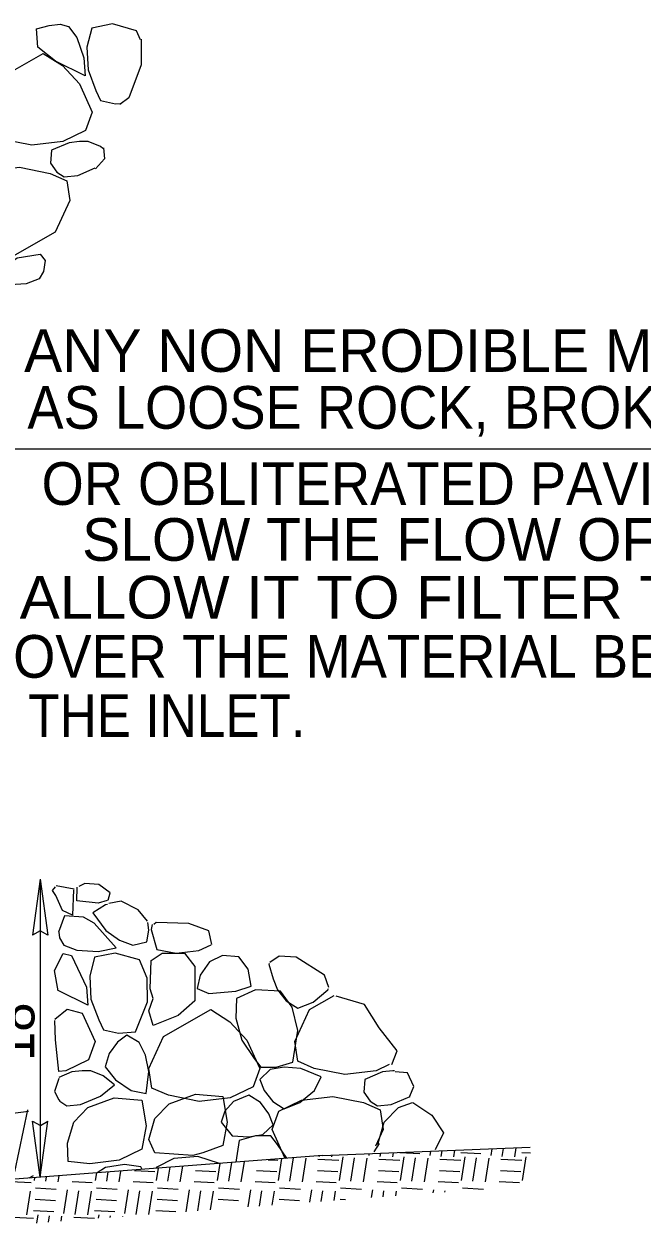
# Model space of a CAD drawing. Extents: x -59 to 313, y 57 to 341.
# Drawn here: x 61.56 to 80.37, y 117.8 to 154.32 of the extents above; entities that cross this region are included whole.
import ezdxf
from ezdxf.enums import TextEntityAlignment as Align

# ---------------------------------------------------------------- set-up
doc = ezdxf.new("R2010")
doc.units = 0
doc.header["$LTSCALE"] = 0.52
doc.layers.add('1', color=7, linetype='Continuous', lineweight=13)

msp = doc.modelspace()

# ---------------------------------------------------------------- linework, layer by layer
at = {"layer": '1'}
for p, q in [((60.9107, 141.3812), (93.2094, 141.3812)), ((62.0511, 128.2715), (62.0511, 119.195)), ((69.6488, 119.0709), (69.7613, 119.7885)), ((70.5449, 119.8299), (70.5479, 119.8491)), ((70.9257, 119.8173), (70.9336, 119.8679)), ((71.163, 119.0987), (71.2758, 119.8173)), ((71.5062, 119.0709), (71.6189, 119.7896)), ((72.0591, 119.8577), (72.0677, 119.9127)), ((72.4023, 119.8299), (72.4175, 119.9264)), ((72.7831, 119.8173), (72.8026, 119.9417)), ((72.9946, 119.9479), (73.6102, 119.9162)), ((73.0204, 119.0987), (73.1332, 119.8173)), ((73.3637, 119.0709), (73.4763, 119.7896)), ((73.9165, 119.8577), (73.9367, 119.9864)), ((74.2597, 119.8299), (74.2864, 120.0002)), ((74.6405, 119.8173), (74.6716, 120.0154)), ((74.852, 119.9479), (75.4676, 119.9162)), ((74.8778, 119.0987), (74.9906, 119.8173)), ((75.2211, 119.0709), (75.3337, 119.7896)), ((75.7739, 119.8577), (75.8057, 120.0602)), ((76.1172, 119.8299), (76.1554, 120.0739)), ((76.4979, 119.8173), (76.5405, 120.0891)), ((76.7094, 119.9479), (76.9752, 119.9342)), ((76.7352, 119.0987), (76.848, 119.8173)), ((65.5907, 119.0987), (65.6493, 119.472)), ((65.934, 119.0709), (66.0011, 119.4991)), ((66.3148, 119.0583), (66.3885, 119.5289)), ((67.4482, 119.0987), (67.5294, 119.6167)), ((67.7914, 119.0709), (67.8812, 119.6438)), ((68.1722, 119.0583), (68.2687, 119.6736)), ((68.9943, 119.7295), (69.2797, 119.7146)), ((69.3056, 119.0987), (69.4096, 119.7614)), ((70.0296, 119.0583), (70.1423, 119.777)), ((70.5035, 119.7477), (71.1372, 119.7146)), ((71.887, 119.0583), (71.9997, 119.777)), ((72.3609, 119.7477), (72.9946, 119.7146)), ((73.7444, 119.0583), (73.8571, 119.777)), ((74.2183, 119.7477), (74.852, 119.7146)), ((75.6018, 119.0583), (75.7145, 119.777)), ((76.0757, 119.7477), (76.7094, 119.7146)), ((61.1608, 119.0608), (61.7764, 119.0292)), ((61.8759, 119.0987), (61.8891, 119.1825)), ((62.2192, 119.0709), (62.2409, 119.2096)), ((62.5999, 119.0583), (62.6283, 119.2394)), ((63.0182, 119.0608), (63.6338, 119.0292)), ((63.7333, 119.0987), (63.7692, 119.3272)), ((64.0766, 119.0709), (64.121, 119.3543)), ((64.4573, 119.0583), (64.5084, 119.3842)), ((64.8757, 119.0608), (65.4912, 119.0292)), ((64.9215, 119.4027), (65.5371, 119.3711)), ((66.7331, 119.0608), (67.3487, 119.0292)), ((66.7789, 119.4027), (67.3945, 119.3711)), ((68.5905, 119.0608), (69.2061, 119.0292)), ((68.6363, 119.4027), (69.2519, 119.3711)), ((70.4479, 119.0608), (71.0635, 119.0292)), ((70.4937, 119.4027), (71.1093, 119.3711)), ((72.3053, 119.0608), (72.9209, 119.0292)), ((72.3512, 119.4027), (72.9668, 119.3711)), ((74.1628, 119.0608), (74.7783, 119.0292)), ((74.2086, 119.4027), (74.8242, 119.3711)), ((76.0202, 119.0608), (76.6358, 119.0292)), ((76.066, 119.4027), (76.6816, 119.3711)), ((61.6386, 118.0495), (61.7512, 118.7682)), ((61.9057, 118.8669), (62.5393, 118.8338)), ((62.772, 118.0899), (62.8847, 118.8085)), ((63.1152, 118.0621), (63.2279, 118.7807)), ((63.496, 118.0495), (63.6087, 118.7682)), ((63.7631, 118.8669), (64.3967, 118.8338)), ((64.6294, 118.0899), (64.7422, 118.8085)), ((64.9727, 118.0621), (65.0853, 118.7807)), ((65.3549, 118.0589), (65.4661, 118.7682)), ((65.6205, 118.8669), (66.2542, 118.8338)), ((66.4956, 118.1456), (66.5996, 118.8085)), ((66.8473, 118.1723), (66.9428, 118.7807)), ((67.2347, 118.2018), (67.3235, 118.7682)), ((67.4779, 118.8669), (68.1116, 118.8338)), ((68.3754, 118.2885), (68.457, 118.8085)), ((68.7272, 118.3152), (68.8002, 118.7807)), ((69.1145, 118.3447), (69.1809, 118.7682)), ((69.3353, 118.8669), (69.969, 118.8338)), ((70.2553, 118.4314), (70.3144, 118.8085)), ((70.607, 118.4582), (70.6576, 118.7807)), ((70.9943, 118.4877), (71.0383, 118.7682)), ((71.1928, 118.8669), (71.8264, 118.8338)), ((72.1351, 118.5743), (72.1718, 118.8085)), ((72.4868, 118.6011), (72.515, 118.7807)), ((72.8742, 118.6305), (72.8957, 118.7682)), ((73.0502, 118.8669), (73.6838, 118.8338)), ((74.0149, 118.7172), (74.0292, 118.8085)), ((74.3667, 118.744), (74.3724, 118.7807)), ((74.9076, 118.8669), (75.5412, 118.8338)), ((61.8959, 118.522), (62.5115, 118.4903)), ((63.7533, 118.522), (64.3689, 118.4903)), ((65.6107, 118.522), (66.2263, 118.4903)), ((67.4682, 118.522), (68.0837, 118.4903)), ((69.3256, 118.522), (69.9412, 118.4903)), ((71.183, 118.522), (71.3402, 118.5139)), ((61.2164, 117.9798), (61.8501, 117.9467)), ((61.8501, 118.1801), (62.4657, 118.1484)), ((61.9495, 117.8), (61.9887, 118.0495)), ((62.3012, 117.8267), (62.3318, 118.0217)), ((62.6886, 117.8562), (62.7126, 118.0092)), ((63.0738, 117.9798), (63.7075, 117.9467)), ((63.7075, 118.1801), (64.3231, 118.1484)), ((63.8293, 117.9429), (63.8461, 118.0495)), ((64.1811, 117.9697), (64.1893, 118.0217)), ((64.5684, 117.9991), (64.57, 118.0092)), ((65.5649, 118.1801), (66.1805, 118.1484))]:
    msp.add_line(p, q, dxfattribs=at)
at = {"layer": '1', "lineweight": 25}
for p, q in [((62.0502, 128.2712), (61.8162, 126.5682)), ((62.0502, 128.2712), (62.2843, 126.5682)), ((63.0863, 127.9673), (62.5384, 128.0727)), ((62.0519, 119.1953), (61.8179, 120.8983)), ((62.0519, 119.1953), (62.2859, 120.8983)), ((72.3696, 120.2225), (72.2093, 119.9659)), ((70.6443, 119.8565), (46.5506, 118.0018)), ((70.6443, 119.8565), (76.9642, 120.1058)), ((61.8307, 119.2419), (61.7015, 119.1681))]:
    msp.add_line(p, q, dxfattribs=at)
at = {"layer": '1'}
for points in [[(62.662, 154.3112), (62.9137, 154.2453), (63.1628, 153.9095), (63.3762, 153.2887), (63.4145, 152.7387), (62.5145, 153.1837), (61.9778, 153.612), (61.9412, 154.172), (62.3237, 154.2737)], [(60.3512, 151.0353), (60.2603, 151.6337), (60.7078, 152.6045), (62.1428, 153.4245), (62.7237, 153.052), (63.2462, 152.492), (63.6362, 151.6328), (63.4328, 151.0737), (62.7403, 150.737), (61.7903, 150.6253), (60.857, 150.812)], [(62.8587, 149.5445), (62.9495, 148.9462), (62.502, 147.9753), (61.067, 147.1553), (60.4862, 147.5278), (59.9637, 148.0878), (59.5737, 148.947), (59.777, 149.5062), (60.4695, 149.8428), (61.4195, 149.9545), (62.3528, 149.7678)], [(62.1478, 146.7803), (62.0162, 146.5562), (61.6253, 146.407), (60.9703, 146.3695), (60.6345, 146.632), (61.232, 147.117), (61.3437, 147.192), (62.0528, 147.3037), (62.2028, 147.1162)]]:
    msp.add_lwpolyline(points, close=True, dxfattribs=at)
for points in [[(65.1011, 153.8409), (64.9828, 154.1137), (64.2462, 154.3195), (63.6228, 154.1937), (63.4737, 153.6153), (63.507, 152.9187), (63.747, 152.2895), (63.8878, 151.9895), (64.3437, 151.8862), (64.4798, 151.8948)], [(65.1197, 153.8549), (65.1197, 153.0785), (64.7487, 152.0658), (64.4788, 151.8632)], [(63.9524, 150.5312), (63.882, 150.5878), (63.5087, 150.7378), (63.247, 150.7378), (62.9287, 150.7012), (62.3928, 150.4753), (62.3603, 150.0837), (62.5603, 149.8078), (62.7778, 149.6662), (63.1945, 149.707), (63.7216, 149.9345)], [(63.9728, 150.5468), (64.0066, 150.2092), (63.7368, 149.9054)]]:
    msp.add_lwpolyline(points, dxfattribs=at)
at = {"layer": '1', "lineweight": 25}
for points in [[(63.0645, 127.9455), (63.0329, 127.1758), (62.7238, 127.3164), (62.5306, 127.7767), (62.4252, 127.9244), (62.5166, 128.0438)], [(64.0908, 127.6264), (63.8173, 127.5369), (63.1632, 127.6119), (63.1706, 128.0341)], [(64.1184, 127.6288), (64.1825, 127.8533), (63.83, 128.1099), (63.4134, 128.1419), (63.2212, 128.0457)], [(64.1006, 127.5048), (64.0393, 127.4948), (63.6535, 127.2457), (64.051, 126.7082), (64.466, 126.419), (64.8735, 126.2657), (65.2985, 126.3607), (65.356, 126.7165), (65.3264, 126.9508)], [(65.3197, 126.9888), (65.0312, 127.3415), (64.5186, 127.5981), (64.134, 127.5339)], [(62.6126, 126.6626), (62.6418, 126.484), (62.7735, 126.2598), (63.1643, 126.1107), (63.8193, 126.0732), (64.3593, 126.1857), (63.6877, 126.9315), (63.371, 127.1182), (62.791, 127.1557), (62.6037, 126.6621)], [(65.4622, 126.8895), (65.4318, 126.7398), (65.6027, 126.1273), (66.1902, 126.0198), (66.8827, 126.1032), (67.2529, 126.2762)], [(67.2744, 126.2833), (67.1783, 126.7002), (66.5694, 126.9247), (65.5761, 126.9567), (65.512, 126.8926)], [(62.2843, 126.5682), (62.0478, 126.6999), (61.8162, 126.5682)], [(62.5968, 124.8698), (62.4843, 125.4883), (62.7468, 126.0098), (62.9985, 125.944), (63.461, 124.9873), (63.4993, 124.4373), (62.6126, 124.8757)], [(69.029, 125.7061), (69.0143, 125.684), (69.1443, 125.2365), (69.276, 124.9007), (69.5368, 124.5648), (69.891, 124.3407), (70.3585, 124.5273), (70.806, 124.9007), (70.8277, 124.9442)], [(70.8314, 124.9685), (70.7032, 125.3533), (69.838, 125.8985), (69.3253, 125.9306), (69.0369, 125.7382)], [(72.6776, 122.6301), (72.2777, 122.4357), (71.3277, 122.324), (70.3943, 122.5107), (69.8885, 122.734), (69.7977, 123.3323), (70.2452, 124.3032), (70.9967, 124.7327)], [(72.7541, 122.6276), (72.9143, 123.0444), (72.3696, 123.7499), (71.9209, 124.4554), (71.0558, 124.712)], [(62.4913, 124.0053), (62.8707, 124.3146), (63.331, 124.1907), (63.721, 123.3315), (63.5177, 122.7723), (62.8252, 122.4357), (62.6126, 122.4107), (62.5124, 123.3798), (62.4913, 123.9632)], [(62.6178, 122.206), (62.4843, 121.8053), (62.6126, 121.5514), (62.6452, 121.5065), (62.8627, 121.3648), (63.2793, 121.4057), (63.8818, 121.6657), (64.3143, 122.0073), (63.9668, 122.2865), (63.5935, 122.4365), (63.3318, 122.4365), (63.0135, 122.3998), (62.6126, 122.2308)], [(72.8323, 122.4365), (72.7843, 122.4365), (72.466, 122.3998), (71.9302, 122.174), (71.8977, 121.7823), (72.0977, 121.5065), (72.3152, 121.3648), (72.7318, 121.4057), (73.3145, 121.6571)], [(73.2988, 121.6655), (73.4271, 121.9542), (73.2347, 122.371), (72.8503, 122.4031)], [(69.5167, 119.7697), (69.501, 119.7865), (69.111, 120.6457), (69.3143, 121.2048), (70.0068, 121.5415), (70.9568, 121.6532), (71.8902, 121.4665), (72.396, 121.2432), (72.4868, 120.6448), (72.2553, 120.1423)], [(72.3392, 120.1572), (72.3368, 120.234), (72.5235, 120.8682), (72.9518, 121.3165), (73.3787, 121.4751)], [(73.395, 121.4731), (73.9718, 121.0883), (74.3243, 120.5432), (74.0679, 120.0301)], [(61.6638, 121.2431), (61.2704, 119.3594), (60.8208, 119.247), (60.3159, 119.3445), (59.9259, 120.2037), (60.1292, 120.7628), (60.8217, 121.0995), (61.6981, 121.2025)], [(61.8179, 120.8983), (62.0543, 120.7666), (62.2859, 120.8983)], [(69.5592, 119.773), (69.2768, 120.1965), (69.0727, 120.4582), (68.6052, 120.4582), (68.1018, 120.309), (68.0011, 119.653)], [(67.507, 119.615), (66.8435, 119.8232), (66.1168, 119.764), (65.5843, 119.4865), (65.5803, 119.4667)], [(65.1501, 119.4336), (65.1118, 119.5082), (64.6143, 119.5857), (64.0393, 119.4915), (63.7872, 119.3287)]]:
    msp.add_lwpolyline(points, dxfattribs=at)
for points in [[(63.7077, 125.8923), (63.5585, 125.314), (63.5918, 124.6173), (63.8318, 123.9882), (63.9727, 123.6882), (64.4285, 123.5848), (64.9527, 123.6182), (65.3127, 124.5323), (65.3068, 125.2607), (65.0677, 125.8123), (64.331, 126.0182)], [(65.486, 123.8165), (65.356, 124.2648), (65.486, 124.6382), (65.3935, 124.9373), (65.431, 125.7957), (65.7668, 126.0198), (66.4385, 126.0198), (66.7552, 125.6082), (66.7552, 124.5632), (66.2518, 124.1157)], [(67.2043, 125.7598), (66.9243, 125.3482), (66.831, 124.9382), (67.186, 124.7882), (68.0068, 124.8632), (68.4735, 125.0132), (68.3802, 125.5348), (68.1002, 125.909), (67.5968, 125.9457)], [(68.0235, 124.639), (68.006, 124.0415), (68.1927, 123.3698), (68.566, 122.8098), (68.7702, 122.5482), (69.2377, 122.5482), (69.741, 122.6973), (69.8902, 123.6682), (69.7227, 124.3773), (69.3677, 124.8623), (68.6035, 124.8998)], [(65.4477, 121.9123), (65.3568, 122.5107), (65.8043, 123.4815), (67.2393, 124.3015), (67.8202, 123.929), (68.3427, 123.369), (68.7327, 122.5098), (68.5293, 121.9507), (67.8368, 121.614), (66.8868, 121.5023), (65.9535, 121.689)], [(65.251, 122.909), (65.0618, 123.2998), (64.6877, 123.524), (64.401, 123.3057), (64.1493, 122.9623), (64.031, 122.5598), (64.3385, 122.1623), (64.821, 121.834), (65.2718, 121.7498), (65.3535, 122.4132)], [(69.481, 122.5482), (69.0527, 122.4732), (68.7343, 122.1748), (68.866, 121.839), (69.1268, 121.5032), (69.481, 121.279), (69.9485, 121.4657), (70.396, 121.839), (70.601, 122.2498), (69.9852, 122.5107)], [(62.9018, 119.674), (62.8843, 120.234), (63.071, 120.8682), (63.4993, 121.3165), (64.3027, 121.6148), (65.1418, 121.5407), (65.2735, 120.7565), (65.1418, 120.0473), (64.4518, 119.7115), (63.556, 119.599)], [(65.5427, 119.9357), (65.356, 120.3457), (65.5427, 120.9798), (65.971, 121.4282), (66.7743, 121.7265), (67.6135, 121.6523), (67.7452, 120.8682), (67.6135, 120.159), (66.9985, 119.9357), (66.6993, 119.8607)], [(68.3993, 120.4207), (68.8277, 120.4957), (69.146, 120.794), (69.0143, 121.1298), (68.7535, 121.4657), (68.3993, 121.6898), (67.9318, 121.5032), (67.6702, 121.204), (67.5585, 120.8682), (67.8952, 120.4582)]]:
    msp.add_lwpolyline(points, close=True, dxfattribs=at)

# ---------------------------------------------------------------- texts
at = {"layer": '1'}
for s, p in [('ANY NON ERODIBLE MATERIAL SUCH', (77.4508, 143.7219)), ('SLOW THE FLOW OF WATER AND', (77.5225, 137.9692))]:
    msp.add_text(s, height=1.3, dxfattribs=at).set_placement(p, align=Align.CENTER)
at = {"layer": '1', "width": 0.95}
for s, p in [('AS LOOSE ROCK, BROKEN CONCRETE', (77.2601, 141.9918)), ('OR OBLITERATED PAVING, THAT WILL', (77.4165, 139.6714))]:
    msp.add_text(s, height=1.3, dxfattribs=at).set_placement(p, align=Align.CENTER)
at = {"layer": '1'}
for s, width, p in [('ALLOW IT TO FILTER THROUGH AND ', 1.05, (61.426, 136.2101)), ('OVER THE MATERIAL BEFORE ENTERING ', 0.95, (61.2267, 134.4083)), ('THE INLET.', 0.9, (61.6857, 132.6068))]:
    msp.add_text(s, height=1.3, dxfattribs=dict(at, width=width)).set_placement(p)
msp.add_text("18''", height=1.2, rotation=90, dxfattribs=at).set_placement((61.8743, 122.7317))

doc.saveas('drawing.dxf')
